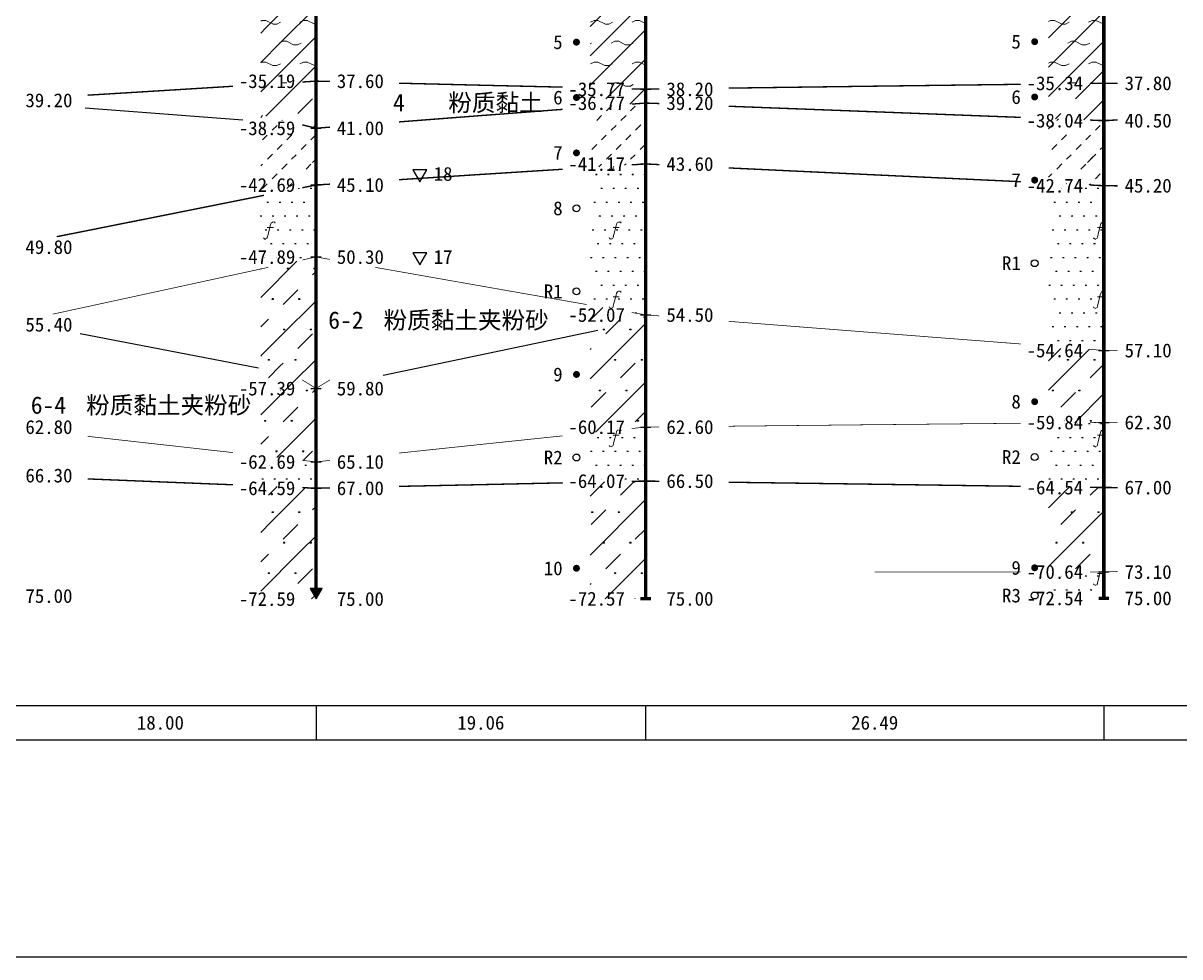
# Model space of a CAD drawing. Extents: x -37 to 3540, y -1485 to 297.
# Drawn here: x 2436.8 to 2604, y -1173 to -1038.1 of the extents above; entities that cross this region are included whole.
import ezdxf
from ezdxf.enums import TextEntityAlignment as Align

# ---------------------------------------------------------------- set-up
doc = ezdxf.new("R2010")
doc.units = 0
doc.layers.get('0').update_dxf_attribs({"linetype": 'CONTINUOUS'})
for name, color, linetype in [('CURVE', 200, 'CONTINUOUS'), ('FRAME', 7, 'CONTINUOUS'), ('HOLE', 41, 'CONTINUOUS'), ('RULER', 7, 'CONTINUOUS'), ('SAMPLE', 1, 'CONTINUOUS'), ('STRATUM', 241, 'CONTINUOUS')]:
    doc.layers.add(name, color=color, linetype=linetype)
doc.layers.add('HATCH', color=7, linetype='CONTINUOUS', lineweight=13)
doc.styles.add('ST', font='')
doc.styles.get('ST').set_extended_font_data('SimSun')
pattern_1 = [(45, (2352.4367, -1188), (-2.12132, 2.12132), [10, 0]), (26.565, (2353.5108, -1188.2536), (5.999823, 5.999812), [0.567, -12.849]), (0, (2352.944, -1188.2536), (0, 6), [0.567, -5.433]), (26.565, (2350.8554, -1188), (5.999823, 5.999812), [0.567, -12.849]), (0, (2351.3625, -1187.7464), (0, 6), [0.567, -5.433]), (153.435, (2352.9438, -1188.2536), (-5.999818, -5e-06), [1.134, -12.2826]), (26.565, (2356.5108, -1185.2536), (5.999823, 5.999812), [0.567, -12.849]), (0, (2355.944, -1185.2536), (0, 6), [0.567, -5.433]), (26.565, (2353.8554, -1185), (5.999823, 5.999812), [0.567, -12.849]), (0, (2354.3625, -1184.7464), (0, 6), [0.567, -5.433]), (153.435, (2355.9438, -1185.2536), (-5.999818, -5e-06), [1.134, -12.2826])]
pattern_2 = [(45, (2352.4367, -1188), (-4.24264, 4.24264), [10, 0]), (45, (2353.4977, -1191.182), (-2.12132, 6.36396), [3, -3])]
pattern_3 = [(45, (2352.4367, -1188), (-6e-07, 6.99998), [0.9473, -8.9522]), (45, (2353.8367, -1186.6), (-6e-07, 6.99998), [0.9869, -8.9126]), (45, (2355.2367, -1185.2), (-6e-07, 6.99998), [1.06018, -8.83931]), (45, (2356.6367, -1183.8), (-6e-07, 6.99998), [0.94918, -8.95032]), (45, (2358.0367, -1182.4), (-6e-07, 6.99998), [1.0365, -8.863]), (45, (2355.9367, -1188), (-6e-07, 6.99998), [1.01335, -8.88615]), (45, (2357.3367, -1186.6), (-6e-07, 6.99998), [1.07896, -12.12037]), (45, (2358.7367, -1185.2), (-6e-07, 6.99998), [0.99882, -8.90067]), (45, (2353.1367, -1183.8), (-4e-07, 6.99998), [1.05533, -8.84416]), (45, (2354.5367, -1182.4), (-4e-07, 6.99998), [1.0365, -8.863])]
pattern_4 = [(82.875, (2351.602, -1189.206), (0.000369, 10.0001764), [0.0893, -80.5337]), (143.13, (2351.703, -1189.2818), (-29.999964, 20.000054), [0.12627, -49.87373]), (172.875, (2351.8803, -1189.304), (-70.0002457, 9.9996603), [0.17857, -80.44443]), (206.565, (2352.0587, -1189.2147), (-9.999705, -9.99969), [0.19954, -22.16046]), (243.435, (2352.148, -1189.0363), (9e-06, -9.999696), [0.19954, -22.16146]), (255.964, (2352.2373, -1188.679), (-0.0002, -9.999501), [0.36813, -40.86287]), (255.964, (2352.5473, -1187.439), (-0.0002, -9.999501), [1.27838, -39.95262]), (255.964, (2352.6158, -1187.165), (-0.0002, -9.999501), [0.28235, -40.94865]), (216.87, (2352.806, -1186.9108), (-9.999982, -10.000018), [0.12627, -49.87373]), (243.435, (2352.705, -1186.9865), (9e-06, -9.999696), [0.19954, -22.16146]), (206.565, (2352.9845, -1186.8215), (-9.999705, -9.99969), [0.19954, -22.16046]), (172.875, (2353.1617, -1186.8437), (-70.0002457, 9.9996603), [0.17857, -80.44443]), (143.13, (2353.2627, -1186.9194), (-29.999964, 20.000054), [0.12627, -49.87373]), (82.875, (2353.2516, -1187.008), (0.000369, 10.0001764), [0.0893, -80.5337]), (0, (2352.107, -1187.66), (0, 10), [0.89286, -9.10714]), (0, (2352.4617, -1188), (1, 2), [0, -1.75]), (0, (2352.4367, -1187.975), (1, 2), [0, -1.75]), (0, (2352.4367, -1188), (1, 2), [0, -1.75]), (0, (2352.4117, -1188), (1, 2), [0, -1.75]), (0, (2352.4367, -1188.025), (1, 2), [0, -1.75])]
pattern_5 = [(82.875, (2350.6005, -1190.6533), (0.000812, 22.000388), [0.1964, -177.1742]), (143.13, (2350.8228, -1190.82), (-65.99992, 44.00012), [0.2778, -109.7222]), (172.875, (2351.2126, -1190.8687), (-154.00054, 21.999253), [0.3929, -176.9777]), (206.565, (2351.605, -1190.672), (-21.99935, -21.9993), [0.439, -48.753]), (243.435, (2351.802, -1190.28), (2e-05, -21.99933), [0.439, -48.7552]), (255.964, (2351.998, -1189.494), (-0.00044, -21.9989), [0.8099, -89.8983]), (255.964, (2352.68, -1186.7656), (-0.00044, -21.9989), [2.8124, -87.8958]), (255.964, (2352.8307, -1186.163), (-0.00044, -21.9989), [0.6212, -90.087]), (216.87, (2353.2493, -1185.6037), (-21.99996, -22.00004), [0.2778, -109.7222]), (243.435, (2353.027, -1185.77), (2e-05, -21.99933), [0.439, -48.7552]), (206.565, (2353.642, -1185.407), (-21.99935, -21.9993), [0.439, -48.753]), (172.875, (2354.0317, -1185.456), (-154.00054, 21.999253), [0.3929, -176.9777]), (143.13, (2354.254, -1185.6228), (-65.99992, 44.00012), [0.2778, -109.7222]), (82.875, (2354.2296, -1185.8177), (0.000812, 22.000388), [0.1964, -177.1742]), (0, (2351.711, -1187.252), (0, 22), [1.9643, -20.0357]), (0, (2352.4917, -1188), (2.2, 4.4), [0, -3.85]), (0, (2352.4367, -1187.945), (2.2, 4.4), [0, -3.85]), (0, (2352.4367, -1188), (2.2, 4.4), [0, -3.85]), (0, (2352.3817, -1188), (2.2, 4.4), [0, -3.85]), (0, (2352.4367, -1188.055), (2.2, 4.4), [0, -3.85])]

# ---------------------------------------------------------------- blocks, each defined once
blk = doc.blocks.new('Trigon')
blk.add_hatch(color=256).paths.add_polyline_path([(-0.87, 1.5), (0, 0), (0.87, 1.5)])
blk.add_lwpolyline([(0, 0), (0.87, 1.5), (-0.87, 1.5)], close=True)
blk = doc.blocks.new('SampleSoilUndisturbed')
at = {"const_width": 0.5}
blk.add_lwpolyline([(-0.25, 0, 1), (0.25, 0, 1)], format="xyb", close=True, dxfattribs=at)
blk = doc.blocks.new('SampleSoilDisturbed')
blk.add_circle((0, 0), 0.5)
blk = doc.blocks.new('TrigonHollow')
blk.add_lwpolyline([(0, -1.15), (1, 0.58), (-1, 0.58)], close=True)

msp = doc.modelspace()

# ---------------------------------------------------------------- hatches: boundary and pattern name
at = {"layer": 'HATCH'}
h = msp.add_hatch(dxfattribs=at)
h.set_pattern_fill('YNNT', color=251, style=0)
h.set_pattern_definition(pattern_1)
h.paths.add_polyline_path([(2526.82, -1032.27), (2518.82, -1032.71), (2518.82, -1047.47), (2526.82, -1047.67)])
h.paths.add_polyline_path([(2514.75, -1049.16), (2524.31, -1049.16), (2524.31, -1046.22), (2514.75, -1046.22)], flags=9)
h.paths.add_polyline_path([(2514.75, -1033.76), (2524.31, -1033.76), (2524.31, -1030.82), (2514.75, -1030.82)], flags=9)
h = msp.add_hatch(dxfattribs=at)
h.set_pattern_fill('YNNT', color=251, style=0)
h.set_pattern_definition(pattern_1)
h.paths.add_polyline_path([(2593.05, -1034.6), (2585.05, -1034.32), (2585.05, -1046.91), (2593.05, -1046.8)])
h.paths.add_polyline_path([(2580.98, -1048.29), (2590.54, -1048.29), (2590.54, -1045.36), (2580.98, -1045.36)], flags=9)
h.paths.add_polyline_path([(2580.98, -1036.09), (2590.54, -1036.09), (2590.54, -1033.16), (2580.98, -1033.16)], flags=9)
h = msp.add_hatch(dxfattribs=at)
h.set_pattern_fill('YNNT', color=251, style=0)
h.set_pattern_definition(pattern_1)
h.paths.add_polyline_path([(2479.18, -1034.9), (2471.18, -1034.65), (2471.18, -1046.99), (2479.18, -1046.5)])
h.paths.add_polyline_path([(2467.11, -1047.99), (2476.67, -1047.99), (2476.67, -1045.06), (2467.11, -1045.06)], flags=9)
h.paths.add_polyline_path([(2467.11, -1036.39), (2476.67, -1036.39), (2476.67, -1033.46), (2467.11, -1033.46)], flags=9)
h = msp.add_hatch(dxfattribs=at)
h.set_pattern_fill('FZNT', color=32, style=0)
h.set_pattern_definition(pattern_2)
h.paths.add_polyline_path([(2479.18, -1046.5), (2471.18, -1046.99), (2471.18, -1051.38), (2479.18, -1053.3)])
h.paths.add_polyline_path([(2467.11, -1054.79), (2476.67, -1054.79), (2476.67, -1051.86), (2467.11, -1051.86)], flags=9)
h.paths.add_polyline_path([(2467.11, -1047.99), (2476.67, -1047.99), (2476.67, -1045.06), (2467.11, -1045.06)], flags=9)
h = msp.add_hatch(dxfattribs=at)
h.set_pattern_fill('FZNT', color=32, style=0)
h.set_pattern_definition(pattern_2)
h.paths.add_polyline_path([(2526.82, -1047.67), (2518.82, -1047.47), (2518.82, -1050.28), (2526.82, -1049.67)])
h.paths.add_polyline_path([(2514.75, -1051.16), (2524.31, -1051.16), (2524.31, -1048.22), (2514.75, -1048.22)], flags=9)
h.paths.add_polyline_path([(2514.75, -1049.16), (2524.31, -1049.16), (2524.31, -1046.22), (2514.75, -1046.22)], flags=9)
h = msp.add_hatch(dxfattribs=at)
h.set_pattern_fill('FZNT', color=32, style=0)
h.set_pattern_definition(pattern_2)
h.paths.add_polyline_path([(2593.05, -1046.8), (2585.05, -1046.91), (2585.05, -1051.9), (2593.05, -1052.2)])
h.paths.add_polyline_path([(2580.98, -1053.69), (2590.54, -1053.69), (2590.54, -1050.76), (2580.98, -1050.76)], flags=9)
h.paths.add_polyline_path([(2580.98, -1048.29), (2590.54, -1048.29), (2590.54, -1045.36), (2580.98, -1045.36)], flags=9)
h = msp.add_hatch(dxfattribs=at)
h.set_pattern_fill('NZFT', color=52, style=0)
h.set_pattern_definition(pattern_3)
h.paths.add_polyline_path([(2526.82, -1049.67), (2518.82, -1050.28), (2518.82, -1058.98), (2526.82, -1058.47)])
h.paths.add_polyline_path([(2514.75, -1059.95), (2524.31, -1059.95), (2524.31, -1057.04), (2514.75, -1057.04)], flags=9)
h.paths.add_polyline_path([(2514.75, -1051.16), (2524.31, -1051.16), (2524.31, -1048.22), (2514.75, -1048.22)], flags=9)
h = msp.add_hatch(dxfattribs=at)
h.set_pattern_fill('NZFT', color=52, style=0)
h.set_pattern_definition(pattern_3)
h.paths.add_polyline_path([(2479.18, -1053.3), (2471.18, -1051.38), (2471.18, -1063.1), (2479.18, -1061.5)])
h.paths.add_polyline_path([(2467.11, -1062.99), (2476.67, -1062.99), (2476.67, -1060.06), (2467.11, -1060.06)], flags=9)
h.paths.add_polyline_path([(2467.11, -1054.79), (2476.67, -1054.79), (2476.67, -1051.86), (2467.11, -1051.86)], flags=9)
h = msp.add_hatch(dxfattribs=at)
h.set_pattern_fill('NZFT', color=52, style=0)
h.set_pattern_definition(pattern_3)
h.paths.add_polyline_path([(2593.05, -1052.2), (2585.05, -1051.9), (2585.05, -1061.22), (2593.05, -1061.6)])
h.paths.add_polyline_path([(2580.98, -1063.09), (2590.53, -1063.09), (2590.53, -1060.19), (2580.98, -1060.19)], flags=9)
h.paths.add_polyline_path([(2580.98, -1053.69), (2590.54, -1053.69), (2590.54, -1050.76), (2580.98, -1050.76)], flags=9)
h = msp.add_hatch(dxfattribs=at)
h.set_pattern_fill('FS', color=142, style=0)
h.set_pattern_definition(pattern_4)
h.paths.add_polyline_path([(2526.82, -1058.47), (2518.82, -1058.98), (2518.82, -1078.86), (2526.82, -1080.27)])
h.paths.add_polyline_path([(2497.47, -1081.36), (2524.15, -1081.36), (2524.15, -1076.41), (2497.47, -1076.41)], flags=9)
h.paths.add_polyline_path([(2514.75, -1081.76), (2524.31, -1081.76), (2524.31, -1078.82), (2514.75, -1078.82)], flags=9)
h.paths.add_polyline_path([(2514.75, -1059.95), (2524.31, -1059.95), (2524.31, -1057.04), (2514.75, -1057.04)], flags=9)
h = msp.add_hatch(dxfattribs=at)
h.set_pattern_fill('FS', color=142, style=0)
h.set_pattern_definition(pattern_4)
h.paths.add_polyline_path([(2479.18, -1061.5), (2471.18, -1063.1), (2471.18, -1073.64), (2479.18, -1071.9)])
h.paths.add_polyline_path([(2467.11, -1073.39), (2476.67, -1073.39), (2476.67, -1070.46), (2467.11, -1070.46)], flags=9)
h.paths.add_polyline_path([(2467.11, -1062.99), (2476.67, -1062.99), (2476.67, -1060.06), (2467.11, -1060.06)], flags=9)
h = msp.add_hatch(dxfattribs=at)
h.set_pattern_fill('FS', color=142, style=0)
h.set_pattern_definition(pattern_4)
h.paths.add_polyline_path([(2593.05, -1061.6), (2585.05, -1061.22), (2585.05, -1084.78), (2593.05, -1085.4)])
h.paths.add_polyline_path([(2580.98, -1086.89), (2590.54, -1086.89), (2590.54, -1083.96), (2580.98, -1083.96)], flags=9)
h.paths.add_polyline_path([(2580.98, -1063.09), (2590.53, -1063.09), (2590.53, -1060.19), (2580.98, -1060.19)], flags=9)
h = msp.add_hatch(dxfattribs=at)
h.set_pattern_fill('FZNT', color=32, style=0)
h.set_pattern_definition(pattern_2)
h.paths.add_polyline_path([(2479.18, -1071.9), (2471.18, -1073.64), (2471.18, -1085.88), (2479.18, -1090.9)])
h.paths.add_polyline_path([(2451.85, -1090.95), (2478.53, -1090.95), (2478.53, -1086.01), (2451.85, -1086.01)], flags=9)
h.paths.add_polyline_path([(2467.11, -1073.39), (2476.67, -1073.39), (2476.67, -1070.46), (2467.11, -1070.46)], flags=9)
h = msp.add_hatch(dxfattribs=at)
h.set_pattern_fill('FS', color=32, scale=2.2, style=0)
h.set_pattern_definition(pattern_5)
h.paths.add_polyline_path([(2479.18, -1071.9), (2471.18, -1073.64), (2471.18, -1085.88), (2479.18, -1090.9)])
h.paths.add_polyline_path([(2451.85, -1090.95), (2478.53, -1090.95), (2478.53, -1086.01), (2451.85, -1086.01)], flags=9)
h.paths.add_polyline_path([(2467.11, -1073.39), (2476.67, -1073.39), (2476.67, -1070.46), (2467.11, -1070.46)], flags=9)
h = msp.add_hatch(dxfattribs=at)
h.set_pattern_fill('FZNT', color=32, style=0)
h.set_pattern_definition(pattern_2)
h.paths.add_polyline_path([(2526.82, -1080.27), (2518.82, -1078.86), (2518.82, -1097.31), (2526.82, -1096.47)])
h.paths.add_polyline_path([(2497.47, -1081.36), (2524.15, -1081.36), (2524.15, -1076.41), (2497.47, -1076.41)], flags=9)
h.paths.add_polyline_path([(2514.75, -1097.96), (2524.31, -1097.96), (2524.31, -1095.02), (2514.75, -1095.02)], flags=9)
h.paths.add_polyline_path([(2514.75, -1081.76), (2524.31, -1081.76), (2524.31, -1078.82), (2514.75, -1078.82)], flags=9)
h = msp.add_hatch(dxfattribs=at)
h.set_pattern_fill('FS', color=32, scale=2.2, style=0)
h.set_pattern_definition(pattern_5)
h.paths.add_polyline_path([(2526.82, -1080.27), (2518.82, -1078.86), (2518.82, -1097.31), (2526.82, -1096.47)])
h.paths.add_polyline_path([(2497.47, -1081.36), (2524.15, -1081.36), (2524.15, -1076.41), (2497.47, -1076.41)], flags=9)
h.paths.add_polyline_path([(2514.75, -1097.96), (2524.31, -1097.96), (2524.31, -1095.02), (2514.75, -1095.02)], flags=9)
h.paths.add_polyline_path([(2514.75, -1081.76), (2524.31, -1081.76), (2524.31, -1078.82), (2514.75, -1078.82)], flags=9)
h = msp.add_hatch(dxfattribs=at)
h.set_pattern_fill('FZNT', color=32, style=0)
h.set_pattern_definition(pattern_2)
h.paths.add_polyline_path([(2593.05, -1085.4), (2585.05, -1084.78), (2585.05, -1095.88), (2593.05, -1095.8)])
h.paths.add_polyline_path([(2580.98, -1097.29), (2590.54, -1097.29), (2590.54, -1094.36), (2580.98, -1094.36)], flags=9)
h.paths.add_polyline_path([(2580.98, -1086.89), (2590.54, -1086.89), (2590.54, -1083.96), (2580.98, -1083.96)], flags=9)
h = msp.add_hatch(dxfattribs=at)
h.set_pattern_fill('FS', color=32, scale=2.2, style=0)
h.set_pattern_definition(pattern_5)
h.paths.add_polyline_path([(2593.05, -1085.4), (2585.05, -1084.78), (2585.05, -1095.88), (2593.05, -1095.8)])
h.paths.add_polyline_path([(2580.98, -1097.29), (2590.54, -1097.29), (2590.54, -1094.36), (2580.98, -1094.36)], flags=9)
h.paths.add_polyline_path([(2580.98, -1086.89), (2590.54, -1086.89), (2590.54, -1083.96), (2580.98, -1083.96)], flags=9)
h = msp.add_hatch(dxfattribs=at)
h.set_pattern_fill('FZNT', color=32, style=0)
h.set_pattern_definition(pattern_2)
h.paths.add_polyline_path([(2479.18, -1090.9), (2471.18, -1085.88), (2471.18, -1100.61), (2479.18, -1101.5)])
h.paths.add_polyline_path([(2451.85, -1090.95), (2478.53, -1090.95), (2478.53, -1086.01), (2451.85, -1086.01)], flags=9)
h.paths.add_polyline_path([(2467.11, -1102.99), (2476.67, -1102.99), (2476.67, -1100.06), (2467.11, -1100.06)], flags=9)
h.paths.add_polyline_path([(2467.11, -1092.39), (2476.67, -1092.39), (2476.67, -1089.46), (2467.11, -1089.46)], flags=9)
h = msp.add_hatch(dxfattribs=at)
h.set_pattern_fill('FS', color=32, scale=2.2, style=0)
h.set_pattern_definition(pattern_5)
h.paths.add_polyline_path([(2479.18, -1090.9), (2471.18, -1085.88), (2471.18, -1100.61), (2479.18, -1101.5)])
h.paths.add_polyline_path([(2451.85, -1090.95), (2478.53, -1090.95), (2478.53, -1086.01), (2451.85, -1086.01)], flags=9)
h.paths.add_polyline_path([(2467.11, -1102.99), (2476.67, -1102.99), (2476.67, -1100.06), (2467.11, -1100.06)], flags=9)
h.paths.add_polyline_path([(2467.11, -1092.39), (2476.67, -1092.39), (2476.67, -1089.46), (2467.11, -1089.46)], flags=9)
h = msp.add_hatch(dxfattribs=at)
h.set_pattern_fill('FS', color=142, style=0)
h.set_pattern_definition(pattern_4)
h.paths.add_polyline_path([(2526.82, -1096.47), (2518.82, -1097.31), (2518.82, -1104.44), (2526.82, -1104.27)])
h.paths.add_polyline_path([(2514.75, -1105.76), (2524.31, -1105.76), (2524.31, -1102.82), (2514.75, -1102.82)], flags=9)
h.paths.add_polyline_path([(2514.75, -1097.96), (2524.31, -1097.96), (2524.31, -1095.02), (2514.75, -1095.02)], flags=9)
h = msp.add_hatch(dxfattribs=at)
h.set_pattern_fill('FS', color=142, style=0)
h.set_pattern_definition(pattern_4)
h.paths.add_polyline_path([(2593.05, -1095.8), (2585.05, -1095.88), (2585.05, -1105.09), (2593.05, -1105.2)])
h.paths.add_polyline_path([(2580.98, -1106.69), (2590.54, -1106.69), (2590.54, -1103.76), (2580.98, -1103.76)], flags=9)
h.paths.add_polyline_path([(2580.98, -1097.29), (2590.54, -1097.29), (2590.54, -1094.36), (2580.98, -1094.36)], flags=9)
h = msp.add_hatch(dxfattribs=at)
h.set_pattern_fill('FS', color=142, style=0)
h.set_pattern_definition(pattern_4)
h.paths.add_polyline_path([(2479.18, -1101.5), (2471.18, -1100.61), (2471.18, -1104.98), (2479.18, -1105.3)])
h.paths.add_polyline_path([(2467.11, -1106.79), (2476.67, -1106.79), (2476.67, -1103.86), (2467.11, -1103.86)], flags=9)
h.paths.add_polyline_path([(2467.11, -1102.99), (2476.67, -1102.99), (2476.67, -1100.06), (2467.11, -1100.06)], flags=9)
h = msp.add_hatch(dxfattribs=at)
h.set_pattern_fill('FZNT', color=32, style=0)
h.set_pattern_definition(pattern_2)
h.paths.add_polyline_path([(2526.82, -1104.27), (2518.82, -1104.44), (2518.82, -1121.27), (2526.82, -1121.27)])
h.paths.add_polyline_path([(2514.76, -1122.75), (2524.3, -1122.75), (2524.3, -1119.85), (2514.76, -1119.85)], flags=9)
h.paths.add_polyline_path([(2514.75, -1105.76), (2524.31, -1105.76), (2524.31, -1102.82), (2514.75, -1102.82)], flags=9)
h = msp.add_hatch(dxfattribs=at)
h.set_pattern_fill('FS', color=32, scale=2.2, style=0)
h.set_pattern_definition(pattern_5)
h.paths.add_polyline_path([(2526.82, -1104.27), (2518.82, -1104.44), (2518.82, -1121.27), (2526.82, -1121.27)])
h.paths.add_polyline_path([(2514.76, -1122.75), (2524.3, -1122.75), (2524.3, -1119.85), (2514.76, -1119.85)], flags=9)
h.paths.add_polyline_path([(2514.75, -1105.76), (2524.31, -1105.76), (2524.31, -1102.82), (2514.75, -1102.82)], flags=9)
h = msp.add_hatch(dxfattribs=at)
h.set_pattern_fill('FZNT', color=32, style=0)
h.set_pattern_definition(pattern_2)
h.paths.add_polyline_path([(2479.18, -1105.3), (2471.18, -1104.98), (2471.18, -1121.3), (2479.18, -1121.3), (2478.31, -1119.8), (2479.18, -1119.8)])
h.paths.add_polyline_path([(2467.11, -1122.79), (2476.67, -1122.79), (2476.67, -1119.86), (2467.11, -1119.86)], flags=9)
h.paths.add_polyline_path([(2467.11, -1106.79), (2476.67, -1106.79), (2476.67, -1103.86), (2467.11, -1103.86)], flags=9)
h = msp.add_hatch(dxfattribs=at)
h.set_pattern_fill('FS', color=32, scale=2.2, style=0)
h.set_pattern_definition(pattern_5)
h.paths.add_polyline_path([(2479.18, -1105.3), (2471.18, -1104.98), (2471.18, -1121.3), (2479.18, -1121.3), (2478.31, -1119.8), (2479.18, -1119.8)])
h.paths.add_polyline_path([(2467.11, -1122.79), (2476.67, -1122.79), (2476.67, -1119.86), (2467.11, -1119.86)], flags=9)
h.paths.add_polyline_path([(2467.11, -1106.79), (2476.67, -1106.79), (2476.67, -1103.86), (2467.11, -1103.86)], flags=9)
h = msp.add_hatch(dxfattribs=at)
h.set_pattern_fill('FZNT', color=32, style=0)
h.set_pattern_definition(pattern_2)
h.paths.add_polyline_path([(2593.05, -1105.2), (2585.05, -1105.09), (2585.05, -1117.4), (2593.05, -1117.4)])
h.paths.add_polyline_path([(2580.98, -1118.89), (2590.54, -1118.89), (2590.54, -1115.96), (2580.98, -1115.96)], flags=9)
h.paths.add_polyline_path([(2580.98, -1106.69), (2590.54, -1106.69), (2590.54, -1103.76), (2580.98, -1103.76)], flags=9)
h = msp.add_hatch(dxfattribs=at)
h.set_pattern_fill('FS', color=32, scale=2.2, style=0)
h.set_pattern_definition(pattern_5)
h.paths.add_polyline_path([(2593.05, -1105.2), (2585.05, -1105.09), (2585.05, -1117.4), (2593.05, -1117.4)])
h.paths.add_polyline_path([(2580.98, -1118.89), (2590.54, -1118.89), (2590.54, -1115.96), (2580.98, -1115.96)], flags=9)
h.paths.add_polyline_path([(2580.98, -1106.69), (2590.54, -1106.69), (2590.54, -1103.76), (2580.98, -1103.76)], flags=9)
h = msp.add_hatch(dxfattribs=at)
h.set_pattern_fill('FS', color=142, style=0)
h.set_pattern_definition(pattern_4)
h.paths.add_polyline_path([(2593.05, -1117.4), (2585.05, -1117.4), (2585.05, -1121.2), (2593.05, -1121.2)])
h.paths.add_polyline_path([(2580.98, -1122.69), (2590.53, -1122.69), (2590.53, -1119.79), (2580.98, -1119.79)], flags=9)
h.paths.add_polyline_path([(2580.98, -1118.89), (2590.54, -1118.89), (2590.54, -1115.96), (2580.98, -1115.96)], flags=9)

# ---------------------------------------------------------------- linework, layer by layer
at = {"layer": 'FRAME', "linetype": 'Continuous'}
msp.add_line((2160.07, -1173), (2997.96, -1173), dxfattribs=at)
at = {"layer": 'HOLE', "linetype": 'Continuous', "const_width": 0.5}
for points in [[(2479.18, -971.3), (2479.18, -1120)], [(2526.82, -971.27), (2526.82, -1121.27)], [(2593.05, -971.2), (2593.05, -1121.2)], [(2526.07, -1121.27), (2527.57, -1121.27)], [(2592.3, -1121.2), (2593.8, -1121.2)]]:
    msp.add_lwpolyline(points, dxfattribs=at)
at = {"layer": 'HOLE', "linetype": 'Continuous'}
for points in [[(2478.43, -1046.5), (2479.93, -1046.5)], [(2526.07, -1047.67), (2527.57, -1047.67)], [(2592.3, -1046.8), (2593.8, -1046.8)], [(2526.07, -1049.67), (2527.57, -1049.67)], [(2478.43, -1053.3), (2479.93, -1053.3)], [(2592.3, -1052.2), (2593.8, -1052.2)], [(2526.07, -1058.47), (2527.57, -1058.47)], [(2478.43, -1061.5), (2479.93, -1061.5)], [(2592.3, -1061.6), (2593.8, -1061.6)], [(2478.43, -1071.9), (2479.93, -1071.9)], [(2526.07, -1080.27), (2527.57, -1080.27)], [(2592.3, -1085.4), (2593.8, -1085.4)], [(2478.43, -1090.9), (2479.93, -1090.9)], [(2526.07, -1096.47), (2527.57, -1096.47)], [(2592.3, -1095.8), (2593.8, -1095.8)], [(2478.43, -1101.5), (2479.93, -1101.5)], [(2526.07, -1104.27), (2527.57, -1104.27)], [(2478.43, -1105.3), (2479.93, -1105.3)], [(2592.3, -1105.2), (2593.8, -1105.2)], [(2592.3, -1117.4), (2593.8, -1117.4)]]:
    msp.add_lwpolyline(points, dxfattribs=at)
at = {"layer": 'RULER', "linetype": 'Continuous'}
for points in [[(2434.17, -1136.68), (2479.18, -1136.68), (2479.18, -1141.68), (2434.17, -1141.68)], [(2479.18, -1136.68), (2526.82, -1136.68), (2526.82, -1141.68), (2479.18, -1141.68)], [(2526.82, -1136.68), (2593.05, -1136.68), (2593.05, -1141.68), (2526.82, -1141.68)], [(2593.05, -1136.68), (2654.8, -1136.68), (2654.8, -1141.68), (2593.05, -1141.68)]]:
    msp.add_lwpolyline(points, dxfattribs=at)
at = {"layer": 'STRATUM', "linetype": 'Continuous'}
for points, const_width in [([(2477.18, -1046.63), (2479.18, -1046.5), (2481.18, -1046.55)], 0.2), ([(2446.17, -1048.53), (2456.68, -1047.89), (2467.18, -1047.24)], 0.2), ([(2491.18, -1046.8), (2503, -1047.09), (2514.82, -1047.37)], 0.2), ([(2524.82, -1047.62), (2526.82, -1047.67), (2528.82, -1047.64)], 0.2), ([(2538.82, -1047.51), (2559.93, -1047.23), (2581.05, -1046.96)], 0.2), ([(2591.05, -1046.83), (2593.05, -1046.8), (2595.05, -1046.81)], 0.2), ([(2524.82, -1049.82), (2526.82, -1049.67), (2528.82, -1049.74)], 0.2), ([(2491.18, -1052.39), (2503, -1051.48), (2514.82, -1050.58)], 0.2), ([(2538.82, -1050.13), (2559.93, -1050.93), (2581.05, -1051.74)], 0.2), ([(2477.18, -1052.82), (2479.18, -1053.3), (2481.18, -1053.15)], 0.2), ([(2591.05, -1052.13), (2593.05, -1052.2), (2595.05, -1052.11)], 0.2), ([(2491.18, -1060.74), (2503, -1059.98), (2514.82, -1059.23)], 0.2), ([(2524.82, -1058.59), (2526.82, -1058.47), (2528.82, -1058.56)], 0.2), ([(2538.82, -1059.04), (2559.93, -1060.04), (2581.05, -1061.03)], 0.2), ([(2477.18, -1061.9), (2479.18, -1061.5), (2481.18, -1061.38)], 0.2), ([(2591.05, -1061.51), (2593.05, -1061.6), (2595.05, -1061.63)], 0.2), ([(2441.7, -1068.97), (2456.68, -1065.99), (2471.65, -1063)], 0.2), ([(2441.09, -1080.17), (2456.68, -1076.79), (2472.27, -1073.4)], 0.1), ([(2477.18, -1072.34), (2479.18, -1071.9), (2481.18, -1072.25)], 0.1), ([(2487.72, -1073.4), (2503, -1076.09), (2518.28, -1078.77)], 0.1), ([(2524.82, -1079.92), (2526.82, -1080.27), (2528.82, -1080.42)], 0.1), ([(2538.82, -1081.2), (2559.93, -1082.84), (2581.05, -1084.47)], 0.1), ([(2591.05, -1085.25), (2593.05, -1085.4), (2595.05, -1085.41)], 0.1), ([(2477.18, -1089.65), (2479.18, -1090.9), (2481.18, -1089.66)], 0.1), ([(2524.82, -1096.68), (2526.82, -1096.47), (2528.82, -1096.45)], 0.1), ([(2538.82, -1096.35), (2559.93, -1096.13), (2581.05, -1095.92)], 0.1), ([(2591.05, -1095.82), (2593.05, -1095.8), (2595.05, -1095.79)], 0.1), ([(2446.17, -1097.81), (2456.68, -1098.99), (2467.18, -1100.16)], 0.1), ([(2491.18, -1100.23), (2503, -1098.98), (2514.82, -1097.74)], 0.1), ([(2477.18, -1101.28), (2479.18, -1101.5), (2481.18, -1101.29)], 0.1), ([(2446.17, -1103.96), (2456.68, -1104.39), (2467.18, -1104.81)], 0.2), ([(2477.18, -1105.22), (2479.18, -1105.3), (2481.18, -1105.26)], 0.2), ([(2491.18, -1105.04), (2503, -1104.79), (2514.82, -1104.53)], 0.2), ([(2524.82, -1104.31), (2526.82, -1104.27), (2528.82, -1104.3)], 0.2), ([(2538.82, -1104.44), (2559.93, -1104.73), (2581.05, -1105.03)], 0.2), ([(2591.05, -1105.17), (2593.05, -1105.2), (2595.05, -1105.21)], 0.2), ([(2559.93, -1117.4), (2576.49, -1117.4), (2581.05, -1117.4)], 0.1), ([(2591.05, -1117.4), (2593.05, -1117.4), (2595.05, -1117.33)], 0.1)]:
    msp.add_lwpolyline(points, dxfattribs=dict(at, const_width=const_width))
at = {"layer": 'STRATUM'}
for points in [[(2468.59, -1052.12), (2445.8, -1050.4)], [(2470.84, -1087.97), (2445.08, -1083.01)], [(2488.89, -1088.99), (2519.92, -1082.48)]]:
    msp.add_lwpolyline(points, dxfattribs=at)

# ---------------------------------------------------------------- block references
at = {"layer": 'CURVE'}
for p in [(2494.18, -1059.9), (2494.18, -1071.9)]:
    msp.add_blockref('TrigonHollow', p, dxfattribs=at)
at = {"layer": 'HOLE'}
msp.add_blockref('Trigon', (2479.18, -1121.3), dxfattribs=at)
at = {"layer": 'SAMPLE'}
for name, p in [('SampleSoilUndisturbed', (2516.82, -1040.87)), ('SampleSoilUndisturbed', (2583.05, -1040.8)), ('SampleSoilUndisturbed', (2583.05, -1048.8)), ('SampleSoilUndisturbed', (2516.82, -1048.87)), ('SampleSoilUndisturbed', (2516.82, -1056.87)), ('SampleSoilUndisturbed', (2583.05, -1060.8)), ('SampleSoilDisturbed', (2516.82, -1064.87)), ('SampleSoilDisturbed', (2583.05, -1072.8)), ('SampleSoilDisturbed', (2516.82, -1076.87)), ('SampleSoilUndisturbed', (2516.82, -1088.87)), ('SampleSoilUndisturbed', (2583.05, -1092.8)), ('SampleSoilDisturbed', (2516.82, -1100.87)), ('SampleSoilDisturbed', (2583.05, -1100.8)), ('SampleSoilUndisturbed', (2516.82, -1116.87)), ('SampleSoilUndisturbed', (2583.05, -1116.8)), ('SampleSoilDisturbed', (2583.05, -1120.8))]:
    msp.add_blockref(name, p, dxfattribs=at)

# ---------------------------------------------------------------- texts
at = {"layer": 'CURVE', "style": 'ST'}
for s, p in [('18', (2496.18, -1059.9)), ('17', (2496.18, -1071.9))]:
    msp.add_text(s, height=2, dxfattribs=at).set_placement(p, align=Align.MIDDLE_LEFT)
at = {"layer": 'HOLE', "style": 'ST'}
for s, p in [('-35.19', (2476.18, -1046.5)), ('-35.34', (2590.05, -1046.8)), ('-35.77', (2523.82, -1047.67)), ('-36.77', (2523.82, -1049.67)), ('-38.04', (2590.05, -1052.2)), ('-38.59', (2476.18, -1053.3)), ('-41.17', (2523.82, -1058.47)), ('-42.69', (2476.18, -1061.5)), ('-42.74', (2590.05, -1061.6)), ('-47.89', (2476.18, -1071.9)), ('-52.07', (2523.82, -1080.27)), ('-54.64', (2590.05, -1085.4)), ('-57.39', (2476.18, -1090.9)), ('-59.84', (2590.05, -1095.8)), ('-60.17', (2523.82, -1096.47)), ('-62.69', (2476.18, -1101.5)), ('-64.07', (2523.82, -1104.27)), ('-64.59', (2476.18, -1105.3)), ('-64.54', (2590.05, -1105.2)), ('-70.64', (2590.05, -1117.4)), ('-72.59', (2476.18, -1121.3)), ('-72.57', (2523.82, -1121.27)), ('-72.54', (2590.05, -1121.2))]:
    msp.add_text(s, height=2, dxfattribs=at).set_placement(p, align=Align.MIDDLE_RIGHT)
for s, p in [('37.60', (2482.18, -1046.5)), ('37.80', (2596.05, -1046.8)), ('39.20', (2437.17, -1049.27)), ('38.20', (2529.82, -1047.67)), ('39.20', (2529.82, -1049.67)), ('40.50', (2596.05, -1052.2)), ('41.00', (2482.18, -1053.3)), ('43.60', (2529.82, -1058.47)), ('45.10', (2482.18, -1061.5)), ('45.20', (2596.05, -1061.6)), ('49.80', (2437.17, -1070.47)), ('50.30', (2482.18, -1071.9)), ('54.50', (2529.82, -1080.27)), ('55.40', (2437.17, -1081.67)), ('57.10', (2596.05, -1085.4)), ('59.80', (2482.18, -1090.9)), ('62.30', (2596.05, -1095.8)), ('62.80', (2437.17, -1096.47)), ('62.60', (2529.82, -1096.47)), ('65.10', (2482.18, -1101.5)), ('66.30', (2437.17, -1103.47)), ('66.50', (2529.82, -1104.27)), ('67.00', (2482.18, -1105.3)), ('67.00', (2596.05, -1105.2)), ('73.10', (2596.05, -1117.4)), ('75.00', (2437.17, -1120.87)), ('75.00', (2482.18, -1121.3)), ('75.00', (2529.82, -1121.27)), ('75.00', (2596.05, -1121.2))]:
    msp.add_text(s, height=2, dxfattribs=at).set_placement(p, align=Align.MIDDLE_LEFT)
at = {"layer": 'RULER', "style": 'ST'}
for s, p in [('18.00', (2456.68, -1139.18)), ('19.06', (2503, -1139.18)), ('26.49', (2559.93, -1139.18))]:
    msp.add_text(s, height=2, dxfattribs=at).set_placement(p, align=Align.MIDDLE_CENTER)
at = {"layer": 'SAMPLE', "style": 'ST'}
for s, p in [('5', (2514.82, -1040.87)), ('5', (2581.05, -1040.8)), ('6', (2514.82, -1048.87)), ('6', (2581.05, -1048.8)), ('7', (2514.82, -1056.87)), ('7', (2581.05, -1060.8)), ('8', (2514.82, -1064.87)), ('R1', (2581.05, -1072.8)), ('R1', (2514.82, -1076.87)), ('9', (2514.82, -1088.87)), ('8', (2581.05, -1092.8)), ('R2', (2514.82, -1100.87)), ('R2', (2581.05, -1100.8)), ('10', (2514.82, -1116.87)), ('9', (2581.05, -1116.8)), ('R3', (2581.05, -1120.8))]:
    msp.add_text(s, height=2, dxfattribs=at).set_placement(p, align=Align.MIDDLE_RIGHT)
at = {"layer": 'STRATUM', "style": 'ST'}
for s, p in [('粉质黏土', (2498.3, -1049.61)), ('4', (2490.3, -1049.61)), ('6-2', (2480.94, -1081.02)), ('粉质黏土夹粉砂', (2488.94, -1081.02)), ('粉质黏土夹粉砂', (2445.95, -1093.3)), ('6-4', (2437.95, -1093.3))]:
    msp.add_text(s, height=2.5, dxfattribs=at).set_placement(p, align=Align.MIDDLE_LEFT)

doc.saveas('drawing.dxf')
